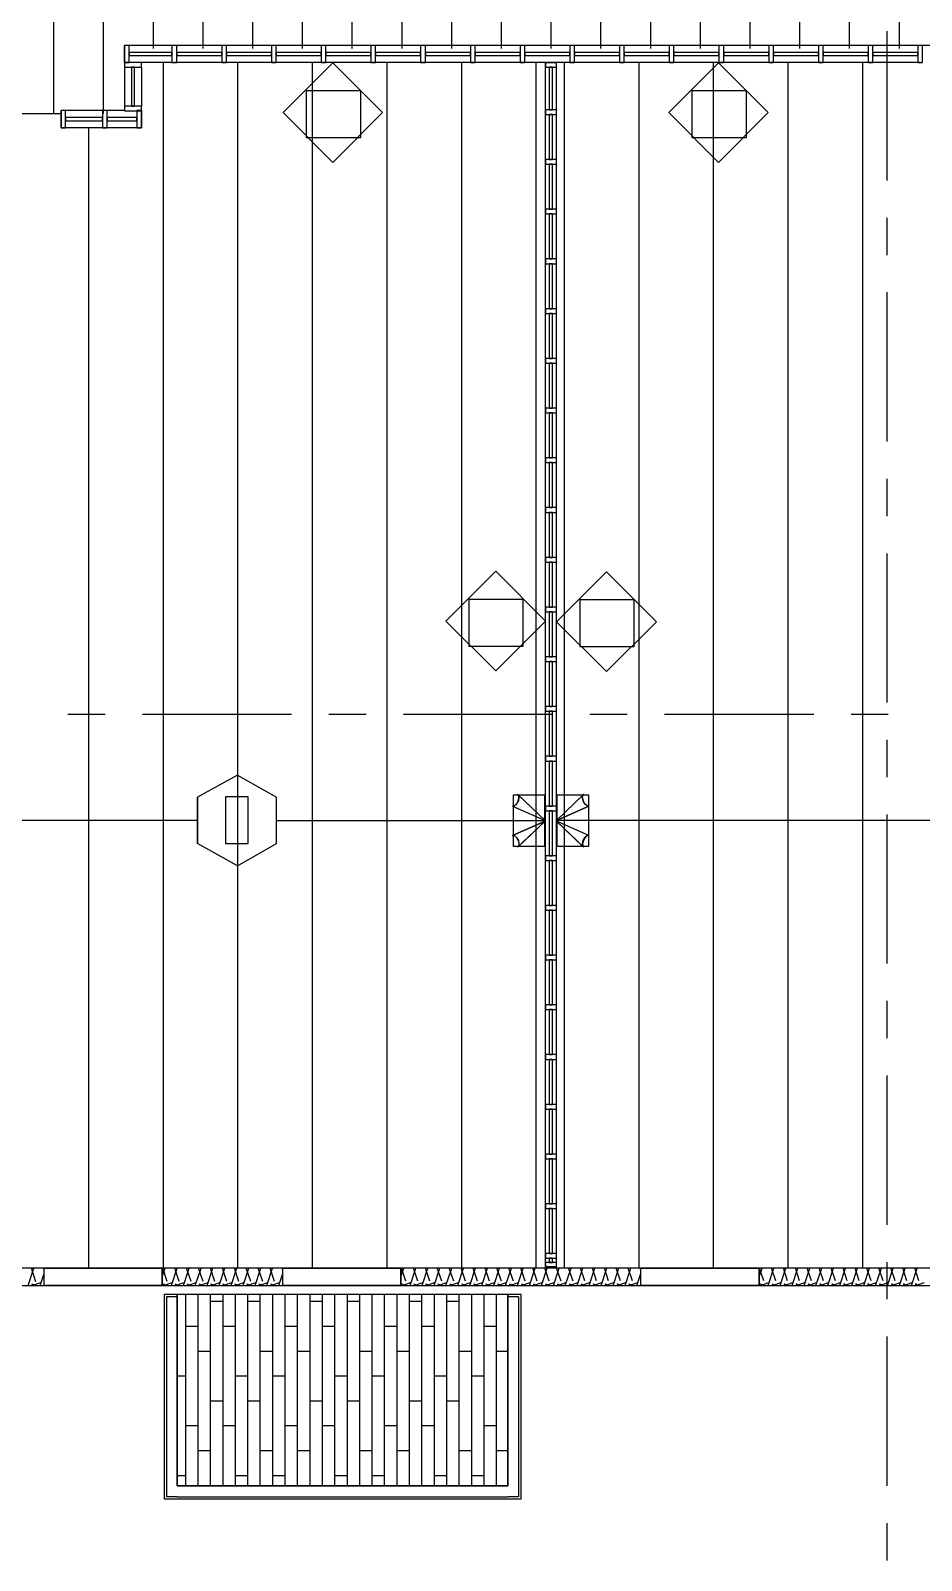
# Model space of a CAD drawing. Extents: x 0 to 3024, y 0 to 2160.
# Drawn here: x 871.4 to 1086.4, y 277.3 to 646.4 of the extents above; entities that cross this region are included whole.
import ezdxf

# ---------------------------------------------------------------- set-up
doc = ezdxf.new("R2010")
doc.units = 0
doc.layers.add('CTR-1st_Phase-Structure_S213-THIRD_FLOOR_FRAMING_PLAN', color=7, linetype='CONTINUOUS')

msp = doc.modelspace()

# ---------------------------------------------------------------- linework, layer by layer
at = {"layer": 'CTR-1st_Phase-Structure_S213-THIRD_FLOOR_FRAMING_PLAN', "color": 1}
for points in [[(900.959977, 693.120037), (900.959977, 659.100038), (900.959977, 642.120038)], [(912.959977, 693.120037), (912.959977, 659.100038), (912.959977, 642.120038)], [(924.959977, 693.120037), (924.959977, 659.100038), (924.959977, 642.120038)], [(888.959978, 689.220037), (888.959978, 647.340038), (888.959978, 626.400038)], [(936.959977, 681.360037), (936.959977, 655.200038), (936.959977, 642.120038)], [(948.959976, 681.360037), (948.959976, 655.200038), (948.959976, 642.120038)], [(960.959976, 681.360037), (960.959976, 655.200038), (960.959976, 642.120038)], [(972.959976, 681.360037), (972.959976, 655.200038), (972.959976, 642.120038)], [(984.959975, 681.360037), (984.959975, 655.200038), (984.959975, 642.120038)], [(996.959975, 681.360037), (996.959975, 655.200038), (996.959975, 642.120038)], [(1008.959975, 681.360037), (1008.959975, 655.200038), (1008.959975, 642.120038)], [(1020.959974, 681.360037), (1020.959974, 655.200038), (1020.959974, 642.120038)], [(1032.959974, 681.360037), (1032.959974, 655.200038), (1032.959974, 642.120038)], [(1044.959974, 681.360037), (1044.959974, 655.200038), (1044.959974, 642.120038)], [(1056.959974, 681.360037), (1056.959974, 655.200038), (1056.959974, 642.120038)], [(1068.959973, 681.360037), (1068.959973, 655.200038), (1068.959973, 642.120038)], [(1080.959973, 681.360037), (1080.959973, 655.200038), (1080.959973, 642.120038)], [(876.959978, 677.460037), (876.959978, 643.380038), (876.959978, 626.400038)], [(1078.079973, 610.260039), (1078.079973, 646.260038)], [(903.359977, 638.700038), (903.359977, 616.200039)], [(921.359977, 638.700038), (921.359977, 616.200039)], [(939.359977, 638.700038), (939.359977, 616.200039)], [(957.359976, 638.700038), (957.359976, 616.200039)], [(975.359976, 638.700038), (975.359976, 616.200039)], [(993.359975, 638.700038), (993.359975, 616.200039)], [(1000.139975, 638.700038), (1000.139975, 616.200039)], [(1018.139975, 638.700038), (1018.139975, 616.200039)], [(1036.139974, 638.700038), (1036.139974, 616.200039)], [(1054.139974, 638.700038), (1054.139974, 616.200039)], [(1072.139973, 638.700038), (1072.139973, 616.200039)], [(885.359978, 622.980038), (885.359978, 600.480039)], [(903.359977, 616.200039), (903.359977, 370.260045), (903.359977, 347.760045)], [(921.359977, 616.200039), (921.359977, 370.260045), (921.359977, 347.760045)], [(939.359977, 616.200039), (939.359977, 370.260045), (939.359977, 347.760045)], [(957.359976, 616.200039), (957.359976, 370.260045), (957.359976, 347.760045)], [(975.359976, 616.200039), (975.359976, 370.260045), (975.359976, 347.760045)], [(993.359975, 616.200039), (993.359975, 370.260045), (993.359975, 347.760045)], [(1000.139975, 616.200039), (1000.139975, 370.260045), (1000.139975, 347.760045)], [(1018.139975, 616.200039), (1018.139975, 370.260045), (1018.139975, 347.760045)], [(1036.139974, 616.200039), (1036.139974, 370.260045), (1036.139974, 347.760045)], [(1054.139974, 616.200039), (1054.139974, 370.260045), (1054.139974, 347.760045)], [(1072.139973, 616.200039), (1072.139973, 370.260045), (1072.139973, 347.760045)], [(885.359978, 600.480039), (885.359978, 370.260045), (885.359978, 347.760045)], [(1078.079973, 592.260039), (1078.079973, 601.260039)], [(1078.079973, 547.26004), (1078.079973, 583.260039)], [(1078.079973, 529.260041), (1078.079973, 538.260041)], [(1078.079973, 484.260042), (1078.079973, 520.260041)], [(889.379978, 481.380042), (880.379978, 481.380042)], [(934.379977, 481.380042), (898.379978, 481.380042)], [(952.379976, 481.380042), (943.379976, 481.380042)], [(997.379975, 481.380042), (961.379976, 481.380042)], [(1015.379975, 481.380042), (1006.379975, 481.380042)], [(1060.379973, 481.380042), (1024.379974, 481.380042)], [(1078.379973, 481.380042), (1069.379973, 481.380042)], [(1078.079973, 466.260042), (1078.079973, 475.260042)], [(1078.079973, 421.260043), (1078.079973, 457.260043)], [(1078.079973, 403.260044), (1078.079973, 412.260044)], [(1078.079973, 358.260045), (1078.079973, 394.260044)], [(1078.079973, 340.260045), (1078.079973, 349.260045)], [(908.759977, 341.400045), (908.759977, 295.260047)], [(911.759977, 341.400045), (911.759977, 295.260047)], [(914.759977, 341.400045), (914.759977, 295.260047)], [(914.759977, 339.780046), (917.759977, 339.780046)], [(917.759977, 341.400045), (917.759977, 295.260047)], [(920.759977, 341.400045), (920.759977, 295.260047)], [(923.759977, 341.400045), (923.759977, 295.260047)], [(923.759977, 339.780046), (926.759977, 339.780046)], [(926.759977, 341.400045), (926.759977, 295.260047)], [(929.759977, 341.400045), (929.759977, 295.260047)], [(932.759977, 341.400045), (932.759977, 295.260047)], [(935.759977, 341.400045), (935.759977, 295.260047)], [(938.759977, 341.400045), (938.759977, 295.260047)], [(938.759977, 339.780046), (941.759976, 339.780046)], [(941.759976, 341.400045), (941.759976, 295.260047)], [(944.759976, 341.400045), (944.759976, 295.260047)], [(947.759976, 341.400045), (947.759976, 295.260047)], [(947.759976, 339.780046), (950.759976, 339.780046)], [(950.759976, 341.400045), (950.759976, 295.260047)], [(953.759976, 341.400045), (953.759976, 295.260047)], [(956.759976, 341.400045), (956.759976, 295.260047)], [(959.759976, 341.400045), (959.759976, 295.260047)], [(962.759976, 341.400045), (962.759976, 295.260047)], [(962.759976, 339.780046), (965.759976, 339.780046)], [(965.759976, 341.400045), (965.759976, 295.260047)], [(968.759976, 341.400045), (968.759976, 295.260047)], [(971.759976, 341.400045), (971.759976, 295.260047)], [(971.759976, 339.780046), (974.759976, 339.780046)], [(974.759976, 341.400045), (974.759976, 295.260047)], [(977.759976, 341.400045), (977.759976, 295.260047)], [(980.759975, 341.400045), (980.759975, 295.260047)], [(983.759975, 341.400045), (983.759975, 295.260047)], [(908.759977, 333.780046), (911.759977, 333.780046)], [(917.759977, 333.780046), (920.759977, 333.780046)], [(932.759977, 333.780046), (935.759977, 333.780046)], [(941.759976, 333.780046), (944.759976, 333.780046)], [(956.759976, 333.780046), (959.759976, 333.780046)], [(965.759976, 333.780046), (968.759976, 333.780046)], [(980.759975, 333.780046), (983.759975, 333.780046)], [(1078.079973, 295.260047), (1078.079973, 331.260046)], [(911.759977, 327.780046), (914.759977, 327.780046)], [(926.759977, 327.780046), (929.759977, 327.780046)], [(935.759977, 327.780046), (938.759977, 327.780046)], [(950.759976, 327.780046), (953.759976, 327.780046)], [(959.759976, 327.780046), (962.759976, 327.780046)], [(974.759976, 327.780046), (977.759976, 327.780046)], [(983.759975, 327.780046), (986.579975, 327.780046)], [(906.779977, 321.780046), (908.759977, 321.780046)], [(920.759977, 321.780046), (923.759977, 321.780046)], [(929.759977, 321.780046), (932.759977, 321.780046)], [(944.759976, 321.780046), (947.759976, 321.780046)], [(953.759976, 321.780046), (956.759976, 321.780046)], [(968.759976, 321.780046), (971.759976, 321.780046)], [(977.759976, 321.780046), (980.759975, 321.780046)], [(914.759977, 315.780046), (917.759977, 315.780046)], [(923.759977, 315.780046), (926.759977, 315.780046)], [(938.759977, 315.780046), (941.759976, 315.780046)], [(947.759976, 315.780046), (950.759976, 315.780046)], [(962.759976, 315.780046), (965.759976, 315.780046)], [(971.759976, 315.780046), (974.759976, 315.780046)], [(908.759977, 309.780046), (911.759977, 309.780046)], [(917.759977, 309.780046), (920.759977, 309.780046)], [(932.759977, 309.780046), (935.759977, 309.780046)], [(941.759976, 309.780046), (944.759976, 309.780046)], [(956.759976, 309.780046), (959.759976, 309.780046)], [(965.759976, 309.780046), (968.759976, 309.780046)], [(980.759975, 309.780046), (983.759975, 309.780046)], [(911.759977, 303.780046), (914.759977, 303.780046)], [(926.759977, 303.780046), (929.759977, 303.780046)], [(935.759977, 303.780046), (938.759977, 303.780046)], [(950.759976, 303.780046), (953.759976, 303.780046)], [(959.759976, 303.780046), (962.759976, 303.780046)], [(974.759976, 303.780046), (977.759976, 303.780046)], [(983.759975, 303.780046), (986.579975, 303.780046)], [(906.779977, 297.780047), (908.759977, 297.780047)], [(920.759977, 297.780047), (923.759977, 297.780047)], [(929.759977, 297.780047), (932.759977, 297.780047)], [(944.759976, 297.780047), (947.759976, 297.780047)], [(953.759976, 297.780047), (956.759976, 297.780047)], [(968.759976, 297.780047), (971.759976, 297.780047)], [(977.759976, 297.780047), (980.759975, 297.780047)], [(1078.079973, 277.260047), (1078.079973, 286.260047)]]:
    msp.add_lwpolyline(points, dxfattribs=at)
at = {"layer": 'CTR-1st_Phase-Structure_S213-THIRD_FLOOR_FRAMING_PLAN', "color": 7}
for points in [[(894.059978, 638.700038), (894.059978, 642.840038)], [(906.059977, 642.840038), (894.059978, 642.840038)], [(918.059977, 642.840038), (906.059977, 642.840038)], [(930.059977, 642.840038), (918.059977, 642.840038)], [(942.059976, 642.840038), (930.059977, 642.840038)], [(954.059976, 642.840038), (942.059976, 642.840038)], [(966.059976, 642.840038), (954.059976, 642.840038)], [(978.059976, 642.840038), (966.059976, 642.840038)], [(990.059975, 642.840038), (978.059976, 642.840038)], [(1002.059975, 642.840038), (990.059975, 642.840038)], [(1014.059975, 642.840038), (1002.059975, 642.840038)], [(1026.059974, 642.840038), (1014.059975, 642.840038)], [(1038.059974, 642.840038), (1026.059974, 642.840038)], [(1050.059974, 642.840038), (1038.059974, 642.840038)], [(1062.059973, 642.840038), (1050.059974, 642.840038)], [(1074.059973, 642.840038), (1062.059973, 642.840038)], [(1086.059973, 642.840038), (1074.059973, 642.840038)], [(1098.059973, 642.840038), (1086.059973, 642.840038)], [(905.519977, 638.700038), (895.199978, 638.700038)], [(918.059977, 638.700038), (906.059977, 638.700038)], [(930.059977, 638.700038), (918.059977, 638.700038)], [(942.059976, 638.700038), (930.059977, 638.700038)], [(954.059976, 638.700038), (942.059976, 638.700038)], [(966.059976, 638.700038), (954.059976, 638.700038)], [(978.059976, 638.700038), (966.059976, 638.700038)], [(990.059975, 638.700038), (978.059976, 638.700038)], [(995.639975, 638.700038), (990.059975, 638.700038)], [(995.639975, 638.700038), (998.279975, 638.700038)], [(995.639975, 626.700038), (995.639975, 638.700038)], [(1002.059975, 638.700038), (998.279975, 638.700038)], [(998.279975, 626.700038), (998.279975, 638.700038)], [(1014.059975, 638.700038), (1002.059975, 638.700038)], [(1026.059974, 638.700038), (1014.059975, 638.700038)], [(1038.059974, 638.700038), (1026.059974, 638.700038)], [(1050.059974, 638.700038), (1038.059974, 638.700038)], [(1062.059973, 638.700038), (1050.059974, 638.700038)], [(1074.059973, 638.700038), (1062.059973, 638.700038)], [(1086.059973, 638.700038), (1074.059973, 638.700038)], [(894.059978, 637.560038), (894.059978, 628.200038)], [(898.199978, 637.560038), (898.199978, 628.200038)], [(848.759979, 626.400038), (878.759978, 626.400038)], [(878.759978, 622.980038), (878.759978, 627.120038)], [(889.259978, 627.120038), (878.759978, 627.120038)], [(898.199978, 627.120038), (898.199978, 622.980038), (889.259978, 622.980038)], [(894.059978, 627.120038), (889.259978, 627.120038)], [(995.639975, 614.700039), (995.639975, 626.700038)], [(998.279975, 614.700039), (998.279975, 626.700038)], [(889.259978, 622.980038), (878.759978, 622.980038)], [(995.639975, 602.700039), (995.639975, 614.700039)], [(998.279975, 602.700039), (998.279975, 614.700039)], [(995.639975, 590.700039), (995.639975, 602.700039)], [(998.279975, 590.700039), (998.279975, 602.700039)], [(995.639975, 578.70004), (995.639975, 590.700039)], [(998.279975, 578.70004), (998.279975, 590.700039)], [(995.639975, 566.70004), (995.639975, 578.70004)], [(998.279975, 566.70004), (998.279975, 578.70004)], [(995.639975, 554.70004), (995.639975, 566.70004)], [(998.279975, 554.70004), (998.279975, 566.70004)], [(995.639975, 542.70004), (995.639975, 554.70004)], [(998.279975, 542.70004), (998.279975, 554.70004)], [(995.639975, 530.700041), (995.639975, 542.70004)], [(998.279975, 530.700041), (998.279975, 542.70004)], [(995.639975, 518.700041), (995.639975, 530.700041)], [(998.279975, 518.700041), (998.279975, 530.700041)], [(995.639975, 506.700041), (995.639975, 518.700041)], [(998.279975, 506.700041), (998.279975, 518.700041)], [(995.639975, 494.700042), (995.639975, 506.700041)], [(998.279975, 494.700042), (998.279975, 506.700041)], [(995.639975, 482.700042), (995.639975, 494.700042)], [(998.279975, 482.700042), (998.279975, 494.700042)], [(995.639975, 470.700042), (995.639975, 482.700042)], [(998.279975, 470.700042), (998.279975, 482.700042)], [(995.639975, 458.700043), (995.639975, 470.700042)], [(998.279975, 458.700043), (998.279975, 470.700042)], [(921.359977, 466.740042), (911.699977, 461.400042), (911.699977, 450.240043)], [(921.359977, 466.740042), (930.779977, 461.400042)], [(995.579975, 455.820043), (988.919975, 462.180042)], [(989.219975, 461.220042), (989.219975, 461.820042), (988.919975, 462.180042)], [(998.279975, 455.820043), (1004.879975, 462.180042)], [(1004.579975, 461.220042), (1004.639975, 461.820042), (1004.879975, 462.180042)], [(921.359977, 444.900043), (911.699977, 450.240043), (911.699977, 461.400042)], [(921.359977, 444.900043), (930.779977, 450.240043), (930.779977, 461.400042)], [(987.659975, 459.300043), (995.579975, 455.820043)], [(987.659975, 459.300043), (988.079975, 459.300043)], [(988.139975, 459.360043), (988.559975, 459.720043)], [(988.619975, 459.780043), (988.979975, 460.380042)], [(989.039975, 460.440042), (989.219975, 461.160042)], [(995.639975, 446.700043), (995.639975, 458.700043)], [(1006.139975, 459.300043), (998.279975, 455.820043)], [(998.279975, 446.700043), (998.279975, 458.700043)], [(1004.819975, 460.440042), (1004.639975, 461.160042)], [(1005.239975, 459.780043), (1004.819975, 460.380042)], [(1005.719975, 459.360043), (1005.239975, 459.720043)], [(1006.139975, 459.300043), (1005.719975, 459.300043)], [(911.699977, 455.820043), (847.079979, 455.820043)], [(930.779977, 455.820043), (995.579975, 455.820043)], [(987.659975, 452.220043), (995.579975, 455.640043)], [(995.579975, 455.640043), (988.919975, 449.340043)], [(1098.539973, 455.820043), (998.279975, 455.820043)], [(998.279975, 455.640043), (1004.879975, 449.340043)], [(1006.139975, 452.220043), (998.279975, 455.640043)], [(987.659975, 452.220043), (988.079975, 452.160043)], [(988.139975, 452.160043), (988.559975, 451.800043)], [(988.619975, 451.740043), (988.979975, 451.080043)], [(989.039975, 451.080043), (989.219975, 450.360043)], [(1005.239975, 451.740043), (1004.819975, 451.080043), (1004.639975, 450.360043)], [(1006.139975, 452.220043), (1005.719975, 452.160043), (1005.239975, 451.800043)], [(989.219975, 450.300043), (989.219975, 449.700043), (988.919975, 449.340043)], [(995.639975, 434.700043), (995.639975, 446.700043)], [(998.279975, 434.700043), (998.279975, 446.700043)], [(1004.579975, 450.300043), (1004.639975, 449.700043), (1004.879975, 449.340043)], [(995.639975, 422.700043), (995.639975, 434.700043)], [(998.279975, 422.700043), (998.279975, 434.700043)], [(995.639975, 410.700044), (995.639975, 422.700043)], [(998.279975, 410.700044), (998.279975, 422.700043)], [(995.639975, 398.700044), (995.639975, 410.700044)], [(998.279975, 398.700044), (998.279975, 410.700044)], [(995.639975, 386.700044), (995.639975, 398.700044)], [(998.279975, 386.700044), (998.279975, 398.700044)], [(995.639975, 374.700045), (995.639975, 386.700044)], [(998.279975, 374.700045), (998.279975, 386.700044)], [(995.639975, 362.700045), (995.639975, 374.700045)], [(998.279975, 362.700045), (998.279975, 374.700045)], [(995.639975, 350.700045), (995.639975, 362.700045)], [(998.279975, 350.700045), (998.279975, 362.700045)], [(998.279975, 348.060045), (995.639975, 348.060045), (995.639975, 350.700045)], [(998.279975, 348.060045), (998.279975, 350.700045)], [(874.679978, 347.760045), (903.179977, 347.760045)], [(874.679978, 343.620045), (874.679978, 347.760045)], [(903.179977, 343.620045), (903.179977, 347.760045)], [(932.279977, 347.760045), (960.779976, 347.760045)], [(932.279977, 343.620045), (932.279977, 347.760045)], [(960.779976, 343.620045), (960.779976, 347.760045)], [(1018.679975, 347.760045), (1047.179974, 347.760045)], [(1018.679975, 343.620045), (1018.679975, 347.760045)], [(1047.179974, 343.620045), (1047.179974, 347.760045)], [(903.179977, 343.620045), (874.679978, 343.620045)], [(960.779976, 343.620045), (932.279977, 343.620045)], [(1047.179974, 343.620045), (1018.679975, 343.620045)], [(906.779977, 295.260047), (906.779977, 340.860045), (906.779977, 341.400045), (904.199977, 341.400045), (903.599977, 341.400045), (903.599977, 292.080047), (904.199977, 292.080047), (906.779977, 292.080047)], [(989.159975, 341.400045), (904.199977, 341.400045)], [(904.199977, 340.860045), (904.199977, 292.620047)], [(906.779977, 340.860045), (904.199977, 340.860045)], [(989.759975, 292.080047), (989.759975, 341.400045), (989.159975, 341.400045), (986.579975, 341.400045), (986.579975, 340.860045), (986.579975, 295.260047)], [(989.159975, 340.860045), (986.579975, 340.860045)], [(989.159975, 340.860045), (989.159975, 292.620047)], [(906.779977, 292.620047), (904.199977, 292.620047)], [(986.579975, 295.260047), (906.779977, 295.260047)], [(906.779977, 292.620047), (986.579975, 292.620047)], [(906.779977, 292.080047), (986.579975, 292.080047)], [(989.159975, 292.620047), (986.579975, 292.620047)], [(986.579975, 292.080047), (989.159975, 292.080047), (989.759975, 292.080047)]]:
    msp.add_lwpolyline(points, dxfattribs=at)
for points in [[(894.059978, 638.700038), (895.199978, 638.700038), (895.199978, 642.840038), (894.059978, 642.840038)], [(905.519977, 638.700038), (906.659977, 638.700038), (906.659977, 642.840038), (905.519977, 642.840038)], [(917.519977, 638.700038), (918.659977, 638.700038), (918.659977, 642.840038), (917.519977, 642.840038)], [(929.519977, 638.700038), (930.659977, 638.700038), (930.659977, 642.840038), (929.519977, 642.840038)], [(941.519976, 638.700038), (942.659976, 638.700038), (942.659976, 642.840038), (941.519976, 642.840038)], [(953.519976, 638.700038), (954.659976, 638.700038), (954.659976, 642.840038), (953.519976, 642.840038)], [(965.519976, 638.700038), (966.659976, 638.700038), (966.659976, 642.840038), (965.519976, 642.840038)], [(977.519976, 638.700038), (978.659976, 638.700038), (978.659976, 642.840038), (977.519976, 642.840038)], [(989.519975, 638.700038), (990.659975, 638.700038), (990.659975, 642.840038), (989.519975, 642.840038)], [(1001.519975, 638.700038), (1002.659975, 638.700038), (1002.659975, 642.840038), (1001.519975, 642.840038)], [(1013.519975, 638.700038), (1014.659975, 638.700038), (1014.659975, 642.840038), (1013.519975, 642.840038)], [(1025.519974, 638.700038), (1026.659974, 638.700038), (1026.659974, 642.840038), (1025.519974, 642.840038)], [(1037.519974, 638.700038), (1038.659974, 638.700038), (1038.659974, 642.840038), (1037.519974, 642.840038)], [(1049.519974, 638.700038), (1050.659974, 638.700038), (1050.659974, 642.840038), (1049.519974, 642.840038)], [(1061.519973, 638.700038), (1062.659973, 638.700038), (1062.659973, 642.840038), (1061.519973, 642.840038)], [(1073.519973, 638.700038), (1074.659973, 638.700038), (1074.659973, 642.840038), (1073.519973, 642.840038)], [(1085.519973, 638.700038), (1086.659973, 638.700038), (1086.659973, 642.840038), (1085.519973, 642.840038)], [(898.199978, 637.560038), (898.199978, 638.700038), (894.059978, 638.700038), (894.059978, 637.560038)], [(895.199978, 640.380038), (905.519977, 640.380038), (905.519977, 641.160038), (895.199978, 641.160038)], [(906.659977, 640.380038), (917.519977, 640.380038), (917.519977, 641.160038), (906.659977, 641.160038)], [(918.659977, 640.380038), (929.519977, 640.380038), (929.519977, 641.160038), (918.659977, 641.160038)], [(930.659977, 640.380038), (941.519976, 640.380038), (941.519976, 641.160038), (930.659977, 641.160038)], [(944.339976, 638.640038), (956.339976, 626.640038), (944.339976, 614.580039), (932.339977, 626.640038)], [(942.659976, 640.380038), (953.519976, 640.380038), (953.519976, 641.160038), (942.659976, 641.160038)], [(954.659976, 640.380038), (965.519976, 640.380038), (965.519976, 641.160038), (954.659976, 641.160038)], [(966.659976, 640.380038), (977.519976, 640.380038), (977.519976, 641.160038), (966.659976, 641.160038)], [(978.659976, 640.380038), (989.519975, 640.380038), (989.519975, 641.160038), (978.659976, 641.160038)], [(990.659975, 640.380038), (1001.519975, 640.380038), (1001.519975, 641.160038), (990.659975, 641.160038)], [(995.639975, 638.700038), (995.639975, 637.560038), (998.279975, 637.560038), (998.279975, 638.700038)], [(1002.659975, 640.380038), (1013.519975, 640.380038), (1013.519975, 641.160038), (1002.659975, 641.160038)], [(1014.659975, 640.380038), (1025.519974, 640.380038), (1025.519974, 641.160038), (1014.659975, 641.160038)], [(1037.399974, 638.640038), (1049.399974, 626.640038), (1037.399974, 614.580039), (1025.399974, 626.640038)], [(1026.659974, 640.380038), (1037.519974, 640.380038), (1037.519974, 641.160038), (1026.659974, 641.160038)], [(1038.659974, 640.380038), (1049.519974, 640.380038), (1049.519974, 641.160038), (1038.659974, 641.160038)], [(1050.659974, 640.380038), (1061.519973, 640.380038), (1061.519973, 641.160038), (1050.659974, 641.160038)], [(1062.659973, 640.380038), (1073.519973, 640.380038), (1073.519973, 641.160038), (1062.659973, 641.160038)], [(1074.659973, 640.380038), (1085.519973, 640.380038), (1085.519973, 641.160038), (1074.659973, 641.160038)], [(896.519978, 628.200038), (896.519978, 637.560038), (895.739978, 637.560038), (895.739978, 628.200038)], [(996.539975, 637.560038), (996.539975, 627.300038), (997.319975, 627.300038), (997.319975, 637.560038)], [(937.919977, 631.860038), (937.919977, 620.580038), (951.059976, 620.580038), (951.059976, 631.860038)], [(1030.979974, 631.860038), (1030.979974, 620.580038), (1044.119974, 620.580038), (1044.119974, 631.860038)], [(898.199978, 627.060038), (898.199978, 628.200038), (894.059978, 628.200038), (894.059978, 627.060038)], [(878.759978, 622.980038), (879.839978, 622.980038), (879.839978, 627.120038), (878.759978, 627.120038)], [(879.839978, 624.660038), (888.719978, 624.660038), (888.719978, 625.440038), (879.839978, 625.440038)], [(888.719978, 622.980038), (889.859978, 622.980038), (889.859978, 627.120038), (888.719978, 627.120038)], [(889.859978, 624.660038), (897.059978, 624.660038), (897.059978, 625.440038), (889.859978, 625.440038)], [(897.059978, 622.980038), (898.199978, 622.980038), (898.199978, 627.120038), (897.059978, 627.120038)], [(995.639975, 627.300038), (995.639975, 626.160038), (998.279975, 626.160038), (998.279975, 627.300038)], [(996.539975, 626.160038), (996.539975, 615.300039), (997.319975, 615.300039), (997.319975, 626.160038)], [(995.639975, 615.300039), (995.639975, 614.160039), (998.279975, 614.160039), (998.279975, 615.300039)], [(996.539975, 614.160039), (996.539975, 603.300039), (997.319975, 603.300039), (997.319975, 614.160039)], [(995.639975, 603.300039), (995.639975, 602.160039), (998.279975, 602.160039), (998.279975, 603.300039)], [(996.539975, 602.160039), (996.539975, 591.300039), (997.319975, 591.300039), (997.319975, 602.160039)], [(995.639975, 591.300039), (995.639975, 590.160039), (998.279975, 590.160039), (998.279975, 591.300039)], [(996.539975, 590.160039), (996.539975, 579.30004), (997.319975, 579.30004), (997.319975, 590.160039)], [(995.639975, 579.30004), (995.639975, 578.16004), (998.279975, 578.16004), (998.279975, 579.30004)], [(996.539975, 578.16004), (996.539975, 567.30004), (997.319975, 567.30004), (997.319975, 578.16004)], [(995.639975, 567.30004), (995.639975, 566.16004), (998.279975, 566.16004), (998.279975, 567.30004)], [(996.539975, 566.16004), (996.539975, 555.30004), (997.319975, 555.30004), (997.319975, 566.16004)], [(995.639975, 555.30004), (995.639975, 554.16004), (998.279975, 554.16004), (998.279975, 555.30004)], [(996.539975, 554.16004), (996.539975, 543.30004), (997.319975, 543.30004), (997.319975, 554.16004)], [(995.639975, 543.30004), (995.639975, 542.16004), (998.279975, 542.16004), (998.279975, 543.30004)], [(996.539975, 542.16004), (996.539975, 531.300041), (997.319975, 531.300041), (997.319975, 542.16004)], [(995.639975, 531.300041), (995.639975, 530.160041), (998.279975, 530.160041), (998.279975, 531.300041)], [(996.539975, 530.160041), (996.539975, 519.300041), (997.319975, 519.300041), (997.319975, 530.160041)], [(995.639975, 519.300041), (995.639975, 518.160041), (998.279975, 518.160041), (998.279975, 519.300041)], [(996.539975, 518.160041), (996.539975, 507.300041), (997.319975, 507.300041), (997.319975, 518.160041)], [(983.639975, 515.940041), (995.639975, 503.940041), (983.639975, 491.880042), (971.579976, 503.940041)], [(1010.339975, 515.820041), (1022.399974, 503.760041), (1010.339975, 491.760042), (998.339975, 503.760041)], [(977.159976, 509.160041), (977.159976, 497.880042), (990.299975, 497.880042), (990.299975, 509.160041)], [(995.639975, 507.300041), (995.639975, 506.160041), (998.279975, 506.160041), (998.279975, 507.300041)], [(996.539975, 506.160041), (996.539975, 495.300042), (997.319975, 495.300042), (997.319975, 506.160041)], [(1003.919975, 509.040041), (1003.919975, 497.760042), (1017.059975, 497.760042), (1017.059975, 509.040041)], [(995.639975, 495.300042), (995.639975, 494.160042), (998.279975, 494.160042), (998.279975, 495.300042)], [(996.539975, 494.160042), (996.539975, 483.300042), (997.319975, 483.300042), (997.319975, 494.160042)], [(995.639975, 483.300042), (995.639975, 482.160042), (998.279975, 482.160042), (998.279975, 483.300042)], [(996.539975, 482.160042), (996.539975, 471.300042), (997.319975, 471.300042), (997.319975, 482.160042)], [(995.639975, 471.300042), (995.639975, 470.160042), (998.279975, 470.160042), (998.279975, 471.300042)], [(996.539975, 470.160042), (996.539975, 459.300043), (997.319975, 459.300043), (997.319975, 470.160042)], [(918.419977, 461.520042), (918.419977, 450.240043), (923.879977, 450.240043), (923.879977, 461.520042)], [(995.579975, 455.820043), (989.159975, 461.940042), (989.219975, 461.820042), (989.219975, 461.580042), (989.219975, 461.340042), (989.219975, 461.100042), (989.159975, 460.860042), (989.099975, 460.560042), (988.979975, 460.320042), (988.799975, 460.020042), (988.679975, 459.840043), (988.499975, 459.600043), (988.319975, 459.480043), (988.139975, 459.360043), (987.959975, 459.300043), (987.839975, 459.240043), (987.659975, 459.300043)], [(987.839975, 461.940042), (987.839975, 449.580043), (995.519975, 449.580043), (995.519975, 461.940042)], [(998.279975, 455.820043), (1006.139975, 459.300043), (1006.019975, 459.240043), (1005.839975, 459.300043), (1005.719975, 459.360043), (1005.539975, 459.480043), (1005.359975, 459.600043), (1005.179975, 459.840043), (1004.999975, 460.020042), (1004.879975, 460.320042), (1004.759975, 460.560042), (1004.699975, 460.860042), (1004.639975, 461.100042), (1004.579975, 461.340042), (1004.579975, 461.580042), (1004.639975, 461.820042), (1004.699975, 461.940042)], [(998.399975, 461.940042), (998.399975, 449.580043), (1006.139975, 449.580043), (1006.139975, 461.940042)], [(995.639975, 459.300043), (995.639975, 458.160043), (998.279975, 458.160043), (998.279975, 459.300043)], [(996.539975, 458.160043), (996.539975, 447.300043), (997.319975, 447.300043), (997.319975, 458.160043)], [(995.579975, 455.640043), (987.659975, 452.220043), (987.839975, 452.220043), (987.959975, 452.220043), (988.139975, 452.160043), (988.319975, 452.040043), (988.499975, 451.860043), (988.679975, 451.680043), (988.799975, 451.440043), (988.979975, 451.200043), (989.099975, 450.960043), (989.159975, 450.660043), (989.219975, 450.420043), (989.219975, 450.120043), (989.219975, 449.880043), (989.219975, 449.700043), (989.159975, 449.520043)], [(998.279975, 455.640043), (1004.699975, 449.520043), (1004.639975, 449.700043), (1004.579975, 449.880043), (1004.579975, 450.120043), (1004.639975, 450.420043), (1004.699975, 450.660043), (1004.759975, 450.960043), (1004.879975, 451.200043), (1004.999975, 451.440043), (1005.179975, 451.680043), (1005.359975, 451.860043), (1005.539975, 452.040043), (1005.719975, 452.160043), (1005.839975, 452.220043), (1006.019975, 452.220043), (1006.139975, 452.220043)], [(995.639975, 447.300043), (995.639975, 446.160043), (998.279975, 446.160043), (998.279975, 447.300043)], [(996.539975, 446.160043), (996.539975, 435.300043), (997.319975, 435.300043), (997.319975, 446.160043)], [(995.639975, 435.300043), (995.639975, 434.160043), (998.279975, 434.160043), (998.279975, 435.300043)], [(996.539975, 434.160043), (996.539975, 423.300043), (997.319975, 423.300043), (997.319975, 434.160043)], [(995.639975, 423.300043), (995.639975, 422.160043), (998.279975, 422.160043), (998.279975, 423.300043)], [(996.539975, 422.160043), (996.539975, 411.300044), (997.319975, 411.300044), (997.319975, 422.160043)], [(995.639975, 411.300044), (995.639975, 410.160044), (998.279975, 410.160044), (998.279975, 411.300044)], [(996.539975, 410.160044), (996.539975, 399.300044), (997.319975, 399.300044), (997.319975, 410.160044)], [(995.639975, 399.300044), (995.639975, 398.160044), (998.279975, 398.160044), (998.279975, 399.300044)], [(996.539975, 398.160044), (996.539975, 387.300044), (997.319975, 387.300044), (997.319975, 398.160044)], [(995.639975, 387.300044), (995.639975, 386.160044), (998.279975, 386.160044), (998.279975, 387.300044)], [(996.539975, 386.160044), (996.539975, 375.300045), (997.319975, 375.300045), (997.319975, 386.160044)], [(995.639975, 375.300045), (995.639975, 374.160045), (998.279975, 374.160045), (998.279975, 375.300045)], [(996.539975, 374.160045), (996.539975, 363.300045), (997.319975, 363.300045), (997.319975, 374.160045)], [(995.639975, 363.300045), (995.639975, 362.160045), (998.279975, 362.160045), (998.279975, 363.300045)], [(996.539975, 362.160045), (996.539975, 351.300045), (997.319975, 351.300045), (997.319975, 362.160045)], [(995.639975, 351.300045), (995.639975, 350.160045), (998.279975, 350.160045), (998.279975, 351.300045)], [(384.77999, 347.760045), (384.77999, 343.620145), (1565.759961, 343.620145), (1565.759961, 347.760045)], [(816.77998, 343.620045), (874.679978, 343.620045), (874.679978, 347.760045), (816.77998, 347.760045)], [(903.179977, 343.620045), (932.279977, 343.620045), (932.279977, 347.760045), (903.179977, 347.760045)], [(960.779976, 343.620045), (1018.679975, 343.620045), (1018.679975, 347.760045), (960.779976, 347.760045)], [(995.639975, 349.140045), (995.639975, 348.060045), (998.279975, 348.060045), (998.279975, 349.140045)], [(996.539975, 350.160045), (996.539975, 349.140045), (997.319975, 349.140045), (997.319975, 350.160045)], [(1047.179974, 343.620045), (1133.879972, 343.620045), (1133.879972, 347.760045), (1047.179974, 347.760045)], [(906.779977, 341.400045), (906.779977, 295.260047), (986.579975, 295.260047), (986.579975, 341.400045)]]:
    msp.add_lwpolyline(points, close=True, dxfattribs=at)
at = {"layer": 'CTR-1st_Phase-Structure_S213-THIRD_FLOOR_FRAMING_PLAN', "color": 2}
for points in [[(870.839978, 343.620045), (872.219978, 347.760045)], [(872.699978, 344.520045), (871.619978, 347.760045)], [(874.679978, 347.280045), (874.499978, 347.760045)], [(903.179977, 345.660045), (903.899977, 347.760045)], [(904.379977, 344.580045), (903.299977, 347.760045)], [(905.399977, 343.620045), (906.779977, 347.760045)], [(907.259977, 344.580045), (906.179977, 347.760045)], [(908.279977, 343.620045), (909.659977, 347.760045)], [(910.139977, 344.580045), (909.059977, 347.760045)], [(911.159977, 343.620045), (912.539977, 347.760045)], [(913.019977, 344.580045), (911.939977, 347.760045)], [(914.039977, 343.620045), (915.419977, 347.760045)], [(915.899977, 344.580045), (914.819977, 347.760045)], [(916.919977, 343.620045), (918.299977, 347.760045)], [(918.779977, 344.580045), (917.699977, 347.760045)], [(919.799977, 343.620045), (921.179977, 347.760045)], [(921.659977, 344.580045), (920.579977, 347.760045)], [(922.679977, 343.620045), (924.059977, 347.760045)], [(924.539977, 344.580045), (923.459977, 347.760045)], [(925.559977, 343.620045), (926.939977, 347.760045)], [(927.419977, 344.580045), (926.339977, 347.760045)], [(928.439977, 343.620045), (929.819977, 347.760045)], [(930.299977, 344.580045), (929.219977, 347.760045)], [(932.279977, 347.280045), (932.099977, 347.760045)], [(960.779976, 345.660045), (961.499976, 347.760045)], [(961.979976, 344.640045), (960.899976, 347.760045)], [(962.999976, 343.620045), (964.379976, 347.760045)], [(964.859976, 344.640045), (963.779976, 347.760045)], [(965.879976, 343.620045), (967.259976, 347.760045)], [(967.739976, 344.640045), (966.659976, 347.760045)], [(968.759976, 343.620045), (970.139976, 347.760045)], [(970.619976, 344.640045), (969.539976, 347.760045)], [(971.639976, 343.620045), (973.019976, 347.760045)], [(973.499976, 344.640045), (972.419976, 347.760045)], [(974.519976, 343.620045), (975.899976, 347.760045)], [(976.379976, 344.640045), (975.299976, 347.760045)], [(977.399976, 343.620045), (978.779976, 347.760045)], [(979.259976, 344.640045), (978.179976, 347.760045)], [(980.279975, 343.620045), (981.659975, 347.760045)], [(982.139975, 344.640045), (981.059975, 347.760045)], [(983.159975, 343.620045), (984.539975, 347.760045)], [(985.019975, 344.640045), (983.939975, 347.760045)], [(986.039975, 343.620045), (987.419975, 347.760045)], [(987.899975, 344.640045), (986.819975, 347.760045)], [(988.919975, 343.620045), (990.299975, 347.760045)], [(990.779975, 344.640045), (989.699975, 347.760045)], [(991.799975, 343.620045), (993.179975, 347.760045)], [(993.659975, 344.640045), (992.579975, 347.760045)], [(994.679975, 343.620045), (996.059975, 347.760045)], [(996.539975, 344.640045), (995.459975, 347.760045)], [(997.559975, 343.620045), (998.939975, 347.760045)], [(999.419975, 344.640045), (998.339975, 347.760045)], [(1000.439975, 343.620045), (1001.819975, 347.760045)], [(1002.299975, 344.640045), (1001.219975, 347.760045)], [(1003.319975, 343.620045), (1004.699975, 347.760045)], [(1005.119975, 344.700045), (1004.099975, 347.760045)], [(1006.199975, 343.620045), (1007.579975, 347.760045)], [(1007.999975, 344.700045), (1006.979975, 347.760045)], [(1009.079975, 343.620045), (1010.459975, 347.760045)], [(1010.879975, 344.700045), (1009.859975, 347.760045)], [(1011.959975, 343.620045), (1013.339975, 347.760045)], [(1013.759975, 344.700045), (1012.739975, 347.760045)], [(1014.839975, 343.620045), (1016.219975, 347.760045)], [(1016.639975, 344.700045), (1015.619975, 347.760045)], [(1018.679975, 347.280045), (1018.499975, 347.760045)], [(1047.179974, 345.660045), (1047.899974, 347.760045)], [(1048.319974, 344.700045), (1047.299974, 347.760045)], [(1049.399974, 343.620045), (1050.779974, 347.760045)], [(1051.199974, 344.700045), (1050.179974, 347.760045)], [(1052.279974, 343.620045), (1053.659974, 347.760045)], [(1054.079974, 344.700045), (1053.059974, 347.760045)], [(1055.159974, 343.620045), (1056.539974, 347.760045)], [(1056.959974, 344.700045), (1055.939974, 347.760045)], [(1058.039974, 343.620045), (1059.419974, 347.760045)], [(1059.839974, 344.760045), (1058.819974, 347.760045)], [(1060.919973, 343.620045), (1062.299973, 347.760045)], [(1062.719973, 344.760045), (1061.699973, 347.760045)], [(1063.799973, 343.620045), (1065.179973, 347.760045)], [(1065.599973, 344.760045), (1064.579973, 347.760045)], [(1066.679973, 343.620045), (1068.059973, 347.760045)], [(1068.479973, 344.760045), (1067.459973, 347.760045)], [(1069.559973, 343.620045), (1070.939973, 347.760045)], [(1071.359973, 344.760045), (1070.339973, 347.760045)], [(1072.439973, 343.620045), (1073.819973, 347.760045)], [(1074.239973, 344.760045), (1073.219973, 347.760045)], [(1075.319973, 343.620045), (1076.699973, 347.760045)], [(1077.119973, 344.760045), (1076.099973, 347.760045)], [(1078.199973, 343.620045), (1079.579973, 347.760045)], [(1079.999973, 344.760045), (1078.979973, 347.760045)], [(1081.079973, 343.620045), (1082.459973, 347.760045)], [(1082.879973, 344.760045), (1081.859973, 347.760045)], [(1083.959973, 343.620045), (1085.339973, 347.760045)], [(1085.759973, 344.760045), (1084.739973, 347.760045)], [(872.639978, 343.620045), (871.739978, 343.920045), (871.739978, 343.920045)], [(871.799978, 343.620045), (873.899978, 344.340045), (873.899978, 344.340045)], [(872.039978, 343.620045), (871.979978, 343.800045)], [(873.719978, 343.620045), (874.679978, 346.500045)], [(874.679978, 343.920045), (874.619978, 343.920045), (874.619978, 343.920045)], [(904.319977, 343.620045), (903.419977, 343.920045), (903.419977, 343.920045)], [(903.479977, 343.620045), (905.579977, 344.340045), (905.579977, 344.340045)], [(903.719977, 343.620045), (903.659977, 343.860045)], [(907.199977, 343.620045), (906.299977, 343.920045), (906.299977, 343.920045)], [(906.359977, 343.620045), (908.459977, 344.340045), (908.459977, 344.340045)], [(906.599977, 343.620045), (906.539977, 343.860045)], [(910.079977, 343.620045), (909.179977, 343.920045), (909.179977, 343.920045)], [(909.239977, 343.620045), (911.339977, 344.340045), (911.339977, 344.340045)], [(909.479977, 343.620045), (909.419977, 343.860045)], [(912.959977, 343.620045), (912.059977, 343.920045), (912.059977, 343.920045)], [(912.119977, 343.620045), (914.219977, 344.340045), (914.219977, 344.340045)], [(912.359977, 343.620045), (912.299977, 343.860045)], [(915.839977, 343.620045), (914.939977, 343.920045), (914.939977, 343.920045)], [(914.999977, 343.620045), (917.099977, 344.340045), (917.099977, 344.340045)], [(915.239977, 343.620045), (915.179977, 343.860045)], [(918.719977, 343.620045), (917.819977, 343.920045), (917.819977, 343.920045)], [(917.879977, 343.620045), (919.979977, 344.340045), (919.979977, 344.340045)], [(918.119977, 343.620045), (918.059977, 343.860045)], [(921.659977, 343.620045), (920.699977, 343.920045), (920.699977, 343.920045)], [(920.759977, 343.620045), (922.859977, 344.340045), (922.859977, 344.340045)], [(920.999977, 343.620045), (920.939977, 343.860045)], [(924.539977, 343.620045), (923.579977, 343.920045), (923.579977, 343.920045)], [(923.639977, 343.620045), (925.739977, 344.340045), (925.739977, 344.340045)], [(923.879977, 343.620045), (923.819977, 343.860045)], [(927.419977, 343.620045), (926.459977, 343.920045), (926.459977, 343.920045)], [(926.519977, 343.620045), (928.619977, 344.340045), (928.619977, 344.340045)], [(926.759977, 343.620045), (926.699977, 343.860045)], [(930.299977, 343.620045), (929.339977, 343.920045), (929.339977, 343.920045)], [(929.399977, 343.620045), (931.499977, 344.340045), (931.499977, 344.340045)], [(929.639977, 343.620045), (929.579977, 343.860045)], [(931.319977, 343.620045), (932.279977, 346.500045)], [(932.279977, 343.920045), (932.219977, 343.920045), (932.219977, 343.920045)], [(961.979976, 343.620045), (961.019976, 343.920045), (961.019976, 343.920045)], [(961.079976, 343.620045), (963.179976, 344.340045), (963.179976, 344.340045)], [(961.319976, 343.620045), (961.259976, 343.920045)], [(964.859976, 343.620045), (963.899976, 343.920045), (963.899976, 343.920045)], [(963.959976, 343.620045), (966.059976, 344.340045), (966.059976, 344.340045)], [(964.199976, 343.620045), (964.139976, 343.920045)], [(967.739976, 343.620045), (966.779976, 343.920045), (966.779976, 343.920045)], [(966.839976, 343.620045), (968.939976, 344.340045), (968.939976, 344.340045)], [(967.079976, 343.620045), (967.019976, 343.920045)], [(970.619976, 343.620045), (969.659976, 343.920045), (969.659976, 343.920045)], [(969.719976, 343.620045), (971.819976, 344.340045), (971.819976, 344.340045)], [(969.959976, 343.620045), (969.899976, 343.920045)], [(973.499976, 343.620045), (972.539976, 343.920045), (972.539976, 343.920045)], [(972.599976, 343.620045), (974.699976, 344.340045), (974.699976, 344.340045)], [(972.839976, 343.620045), (972.779976, 343.920045)], [(975.479976, 343.620045), (977.579976, 344.340045), (977.579976, 344.340045)], [(976.379976, 343.620045), (975.479976, 343.920045), (975.479976, 343.920045)], [(975.719976, 343.620045), (975.659976, 343.920045)], [(978.359976, 343.620045), (980.459975, 344.340045), (980.459975, 344.340045)], [(979.259976, 343.620045), (978.359976, 343.920045), (978.359976, 343.920045)], [(978.599976, 343.620045), (978.539976, 343.920045)], [(981.239975, 343.620045), (983.339975, 344.340045), (983.339975, 344.340045)], [(982.139975, 343.620045), (981.239975, 343.920045), (981.239975, 343.920045)], [(981.479975, 343.620045), (981.419975, 343.920045)], [(984.119975, 343.620045), (986.219975, 344.340045), (986.219975, 344.340045)], [(985.019975, 343.620045), (984.119975, 343.920045), (984.119975, 343.920045)], [(984.359975, 343.620045), (984.299975, 343.920045)], [(986.999975, 343.620045), (989.099975, 344.340045), (989.099975, 344.340045)], [(987.899975, 343.620045), (986.999975, 343.920045), (986.999975, 343.920045)], [(987.239975, 343.620045), (987.179975, 343.920045)], [(989.879975, 343.620045), (991.979975, 344.340045), (991.979975, 344.340045)], [(990.779975, 343.620045), (989.879975, 343.920045), (989.879975, 343.920045)], [(990.119975, 343.620045), (990.059975, 343.920045)], [(992.759975, 343.620045), (994.859975, 344.340045), (994.859975, 344.340045)], [(993.659975, 343.620045), (992.759975, 343.920045), (992.759975, 343.920045)], [(992.999975, 343.620045), (992.939975, 343.920045)], [(995.639975, 343.620045), (997.739975, 344.340045), (997.739975, 344.340045)], [(996.539975, 343.620045), (995.639975, 343.920045), (995.639975, 343.920045)], [(995.879975, 343.620045), (995.819975, 343.920045)], [(998.519975, 343.620045), (1000.619975, 344.340045), (1000.619975, 344.340045)], [(999.419975, 343.620045), (998.519975, 343.920045), (998.519975, 343.920045)], [(998.759975, 343.620045), (998.699975, 343.920045)], [(1001.399975, 343.620045), (1003.499975, 344.340045), (1003.499975, 344.340045)], [(1002.299975, 343.620045), (1001.399975, 343.920045), (1001.399975, 343.920045)], [(1001.639975, 343.620045), (1001.579975, 343.920045)], [(1004.279975, 343.620045), (1006.379975, 344.340045), (1006.379975, 344.340045)], [(1005.179975, 343.620045), (1004.279975, 343.920045), (1004.279975, 343.920045)], [(1004.519975, 343.620045), (1004.399975, 343.920045)], [(1007.159975, 343.620045), (1009.259975, 344.340045), (1009.259975, 344.340045)], [(1008.059975, 343.620045), (1007.159975, 343.920045), (1007.159975, 343.920045)], [(1007.399975, 343.620045), (1007.279975, 343.980045)], [(1010.039975, 343.620045), (1012.139975, 344.340045), (1012.139975, 344.340045)], [(1010.939975, 343.620045), (1010.039975, 343.920045), (1010.039975, 343.920045)], [(1010.279975, 343.620045), (1010.159975, 343.980045)], [(1012.919975, 343.620045), (1015.019975, 344.340045), (1015.019975, 344.340045)], [(1013.819975, 343.620045), (1012.919975, 343.920045), (1012.919975, 343.920045)], [(1013.159975, 343.620045), (1013.039975, 343.980045)], [(1015.799975, 343.620045), (1017.899975, 344.340045), (1017.899975, 344.340045)], [(1016.699975, 343.620045), (1015.799975, 343.920045), (1015.799975, 343.920045)], [(1016.039975, 343.620045), (1015.919975, 343.980045)], [(1017.719975, 343.620045), (1018.679975, 346.500045)], [(1048.379974, 343.620045), (1047.479974, 343.920045), (1047.479974, 343.920045)], [(1047.539974, 343.620045), (1049.579974, 344.280045), (1049.579974, 344.280045)], [(1047.719974, 343.620045), (1047.599974, 343.980045)], [(1051.259974, 343.620045), (1050.359974, 343.920045), (1050.359974, 343.920045)], [(1050.419974, 343.620045), (1052.459974, 344.280045), (1052.459974, 344.280045)], [(1050.599974, 343.620045), (1050.479974, 343.980045)], [(1054.139974, 343.620045), (1053.239974, 343.920045), (1053.239974, 343.920045)], [(1053.299974, 343.620045), (1055.339974, 344.280045), (1055.339974, 344.280045)], [(1053.479974, 343.620045), (1053.359974, 343.980045)], [(1057.019974, 343.620045), (1056.119974, 343.920045), (1056.119974, 343.920045)], [(1056.179974, 343.620045), (1058.219974, 344.280045), (1058.219974, 344.280045)], [(1056.359974, 343.620045), (1056.239974, 343.980045)], [(1059.899974, 343.620045), (1058.999974, 343.920045), (1058.999974, 343.920045)], [(1059.059974, 343.620045), (1061.099973, 344.280045), (1061.099973, 344.280045)], [(1059.239974, 343.620045), (1059.119974, 343.980045)], [(1062.779973, 343.620045), (1061.879973, 343.920045), (1061.879973, 343.920045)], [(1061.939973, 343.620045), (1063.979973, 344.280045), (1063.979973, 344.280045)], [(1062.119973, 343.620045), (1061.999973, 344.040045)], [(1065.659973, 343.620045), (1064.759973, 343.920045), (1064.759973, 343.920045)], [(1064.819973, 343.620045), (1066.859973, 344.280045), (1066.859973, 344.280045)], [(1064.999973, 343.620045), (1064.879973, 344.040045)], [(1068.539973, 343.620045), (1067.639973, 343.920045), (1067.639973, 343.920045)], [(1067.699973, 343.620045), (1069.739973, 344.280045), (1069.739973, 344.280045)], [(1067.879973, 343.620045), (1067.759973, 344.040045)], [(1071.419973, 343.620045), (1070.519973, 343.920045), (1070.519973, 343.920045)], [(1070.579973, 343.620045), (1072.619973, 344.280045), (1072.619973, 344.280045)], [(1070.759973, 343.620045), (1070.639973, 344.040045)], [(1074.299973, 343.620045), (1073.399973, 343.920045), (1073.399973, 343.920045)], [(1073.459973, 343.620045), (1075.499973, 344.280045), (1075.499973, 344.280045)], [(1073.639973, 343.620045), (1073.519973, 344.040045)], [(1077.179973, 343.620045), (1076.279973, 343.920045), (1076.279973, 343.920045)], [(1076.339973, 343.620045), (1078.379973, 344.280045), (1078.379973, 344.280045)], [(1076.519973, 343.620045), (1076.399973, 344.040045)], [(1080.059973, 343.620045), (1079.159973, 343.920045), (1079.159973, 343.920045)], [(1079.219973, 343.620045), (1081.259973, 344.280045), (1081.259973, 344.280045)], [(1079.399973, 343.620045), (1079.279973, 344.040045)], [(1082.939973, 343.620045), (1082.039973, 343.920045), (1082.039973, 343.920045)], [(1082.099973, 343.620045), (1084.139973, 344.280045), (1084.139973, 344.280045)], [(1082.279973, 343.620045), (1082.159973, 344.040045)], [(1085.819973, 343.620045), (1084.919973, 343.920045), (1084.919973, 343.920045)], [(1084.979973, 343.620045), (1087.019973, 344.280045), (1087.019973, 344.280045)], [(1085.159973, 343.620045), (1085.039973, 344.040045)]]:
    msp.add_lwpolyline(points, dxfattribs=at)
for points in [[(874.679978, 343.620045)], [(932.279977, 343.620045)], [(1018.679975, 343.920045), (1018.679975, 343.920045)]]:
    msp.add_lwpolyline(points, close=True, dxfattribs=at)

doc.saveas('drawing.dxf')
